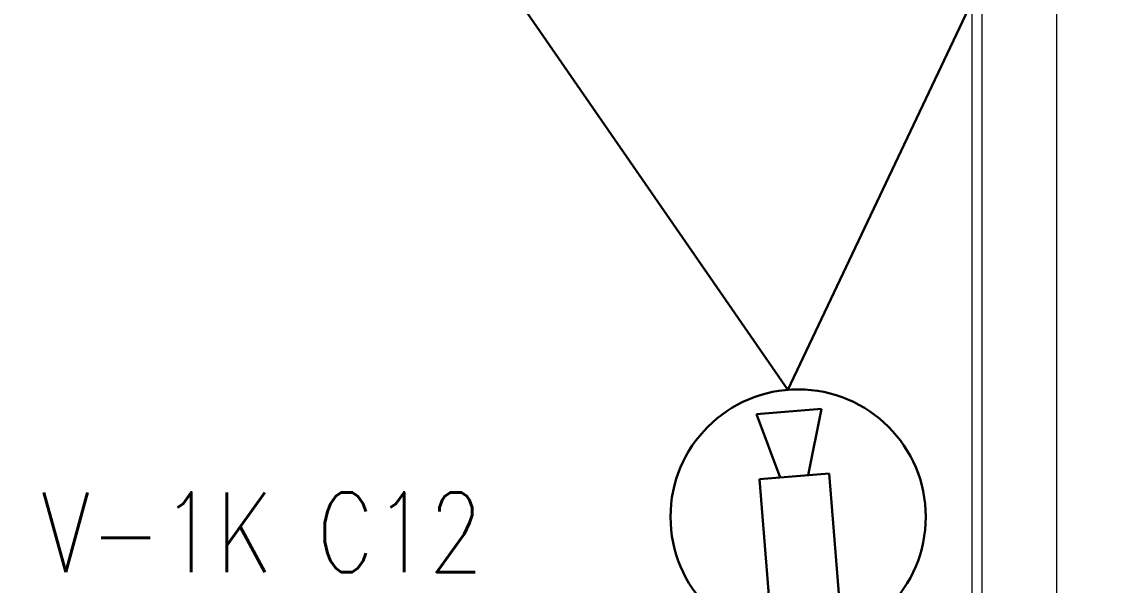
# Model space of a CAD drawing. Extents: x -1073 to 35213, y -1180 to 6950.
# Drawn here: x 10467.8 to 10688.4, y 3229.5 to 3342.8 of the extents above; entities that cross this region are included whole.
import ezdxf

# ---------------------------------------------------------------- set-up
doc = ezdxf.new("R2010")
doc.units = 0
doc.header["$LTSCALE"] = 25
for name, color, linetype, lineweight in [('00', 9, 'Continuous', 9), ('14', 9, 'Continuous', 9), ('E-DAHİLİ DOME KAMERA', 7, 'Continuous', 30), ('E-DAHİLİ KAMERA', 7, 'Continuous', 30), ('E-YAZI', 7, 'Continuous', 30)]:
    doc.layers.add(name, color=color, linetype=linetype, lineweight=lineweight)
doc.styles.add('E-YAZI', font='txttw.shx')

# ---------------------------------------------------------------- blocks, each defined once
blk = doc.blocks.new('100_DAHİLİ DOME KAMERA')
at = {"layer": 'E-DAHİLİ DOME KAMERA', "color": 4}
for p, q in [((-1.936, 0.715), (-1.936, -0.689)), ((0.82, 0.715), (-1.936, 0.715)), ((0.82, -0.689), (0.82, 0.715)), ((0.82, 0.294), (2.131, 0.668)), ((2.131, 0.668), (2.131, -0.643)), ((0.82, -0.268), (2.131, -0.643)), ((-1.936, -0.689), (0.82, -0.689))]:
    blk.add_line(p, q, dxfattribs=at)
at = {"layer": 'E-DAHİLİ DOME KAMERA', "color": 4, "linetype": 'Continuous'}
blk.add_circle((0, 0), 2.566, dxfattribs=at)
at = {"layer": 'E-DAHİLİ KAMERA', "color": 4}
for q in [(13.416, 6.264), (13.416, -6.264)]:
    blk.add_line((2.566, 0), q, dxfattribs=at)

msp = doc.modelspace()

# ---------------------------------------------------------------- linework, layer by layer
at = {"layer": '00'}
msp.add_lwpolyline([(10660.84, 3542.5), (10640.84, 3542.5), (10640.84, 3557.5), (10660.84, 3557.5), (10660.84, 3812.5), (10670.84, 3812.5), (10675.84, 3812.5), (10675.84, 3192.5), (10660.84, 3192.5), (10660.84, 3542.5)], dxfattribs=at)
at = {"layer": '14'}
msp.add_lwpolyline([(10658.84, 3194.5), (10658.84, 3540.5), (10638.84, 3540.5), (10638.84, 3559.5), (10658.84, 3559.5), (10658.84, 3810.5), (10593.84, 3810.5), (10593.84, 3875.5), (10397.84, 3875.5), (10397.84, 3835.5), (10378.84, 3835.5), (10378.84, 3850.5), (9847.84, 3850.5)], dxfattribs=at)

# ---------------------------------------------------------------- block references
at = {"layer": 'E-DAHİLİ DOME KAMERA', "xscale": 10, "yscale": 10, "zscale": 10, "rotation": 94.6497331764}
msp.add_blockref('100_DAHİLİ DOME KAMERA', (10623.87, 3243.21), dxfattribs=at)

# ---------------------------------------------------------------- texts
at = {"layer": 'E-YAZI', "color": 6, "style": 'E-YAZI', "width": 0.8}
msp.add_text('V-1K C12', height=16, dxfattribs=at).set_placement((10471.68, 3232.12))

doc.saveas('drawing.dxf')
